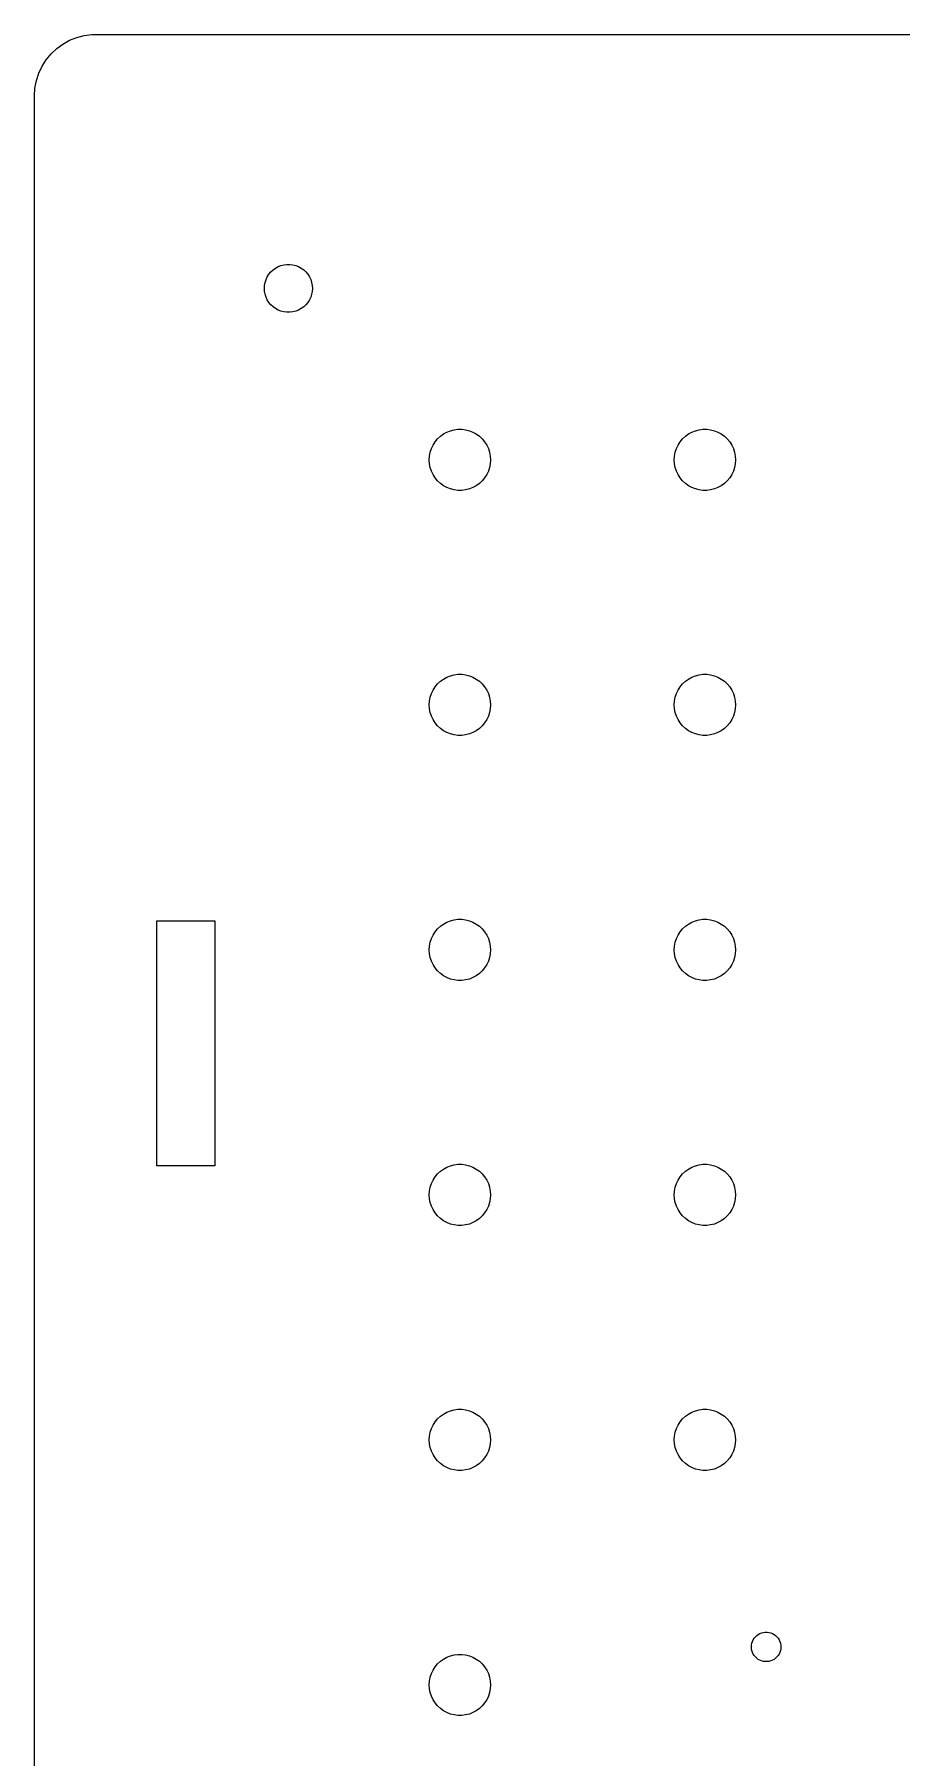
# Model space of a CAD drawing. Header units: millimetres. Extents: x -349 to 349, y -196 to 240.
# Drawn here: x -348.9 to -259, y 17.9 to 196.5 of the extents above; entities that cross this region are included whole.
import ezdxf

# ---------------------------------------------------------------- set-up
doc = ezdxf.new("R2010")
doc.units = ezdxf.units.MM
doc.layers.get('0').update_dxf_attribs({"linetype": 'CONTINUOUS', "lineweight": 0})

msp = doc.modelspace()

# ---------------------------------------------------------------- linework, layer by layer
for p, q in [((-342.55, 196.487), (-342.55, 196.5)), ((-342.55, 196.5), (342.55, 196.5)), ((-347.179, 194.497), (-346.598, 195.043)), ((-346.598, 195.043), (-345.953, 195.511)), ((-345.953, 195.511), (-345.254, 195.896)), ((-345.254, 195.896), (-344.512, 196.189)), ((-344.512, 196.189), (-343.74, 196.388)), ((-343.74, 196.388), (-342.949, 196.487)), ((-342.949, 196.487), (-342.55, 196.487)), ((-348.454, 192.488), (-348.115, 193.209)), ((-348.115, 193.209), (-347.687, 193.882)), ((-347.687, 193.882), (-347.179, 194.497)), ((-348.85, 190.946), (-348.701, 191.729)), ((-348.701, 191.729), (-348.454, 192.488)), ((-348.9, 190.15), (-348.85, 190.946)), ((-348.9, -190.15), (-348.9, 190.15)), ((-324.761, 171.379), (-324.594, 171.643)), ((-324.594, 171.643), (-324.395, 171.884)), ((-324.395, 171.884), (-324.167, 172.098)), ((-324.167, 172.098), (-323.914, 172.282)), ((-323.914, 172.282), (-323.64, 172.432)), ((-323.64, 172.432), (-323.349, 172.547)), ((-323.349, 172.547), (-323.046, 172.625)), ((-323.046, 172.625), (-322.736, 172.664)), ((-322.736, 172.664), (-322.424, 172.664)), ((-322.424, 172.664), (-322.114, 172.625)), ((-322.114, 172.625), (-321.811, 172.547)), ((-321.811, 172.547), (-321.52, 172.432)), ((-321.52, 172.432), (-321.246, 172.282)), ((-321.246, 172.282), (-320.993, 172.098)), ((-320.993, 172.098), (-320.765, 171.884)), ((-320.765, 171.884), (-320.566, 171.643)), ((-320.566, 171.643), (-320.399, 171.379)), ((-325.069, 170.18), (-325.05, 170.492)), ((-325.05, 169.868), (-325.069, 170.18)), ((-325.05, 170.492), (-324.991, 170.799)), ((-324.991, 169.561), (-325.05, 169.868)), ((-324.991, 170.799), (-324.894, 171.096)), ((-324.894, 171.096), (-324.761, 171.379)), ((-320.399, 171.379), (-320.266, 171.096)), ((-320.266, 171.096), (-320.169, 170.799)), ((-320.169, 170.799), (-320.11, 170.492)), ((-320.11, 169.868), (-320.169, 169.561)), ((-320.11, 170.492), (-320.091, 170.18)), ((-320.091, 170.18), (-320.11, 169.868)), ((-324.894, 169.264), (-324.991, 169.561)), ((-324.761, 168.981), (-324.894, 169.264)), ((-324.594, 168.717), (-324.761, 168.981)), ((-324.395, 168.476), (-324.594, 168.717)), ((-324.167, 168.262), (-324.395, 168.476)), ((-323.914, 168.078), (-324.167, 168.262)), ((-323.64, 167.928), (-323.914, 168.078)), ((-323.349, 167.813), (-323.64, 167.928)), ((-321.52, 167.928), (-321.811, 167.813)), ((-321.246, 168.078), (-321.52, 167.928)), ((-320.993, 168.262), (-321.246, 168.078)), ((-320.765, 168.476), (-320.993, 168.262)), ((-320.566, 168.717), (-320.765, 168.476)), ((-320.399, 168.981), (-320.566, 168.717)), ((-320.266, 169.264), (-320.399, 168.981)), ((-320.169, 169.561), (-320.266, 169.264)), ((-323.046, 167.735), (-323.349, 167.813)), ((-322.736, 167.696), (-323.046, 167.735)), ((-322.424, 167.696), (-322.736, 167.696)), ((-322.114, 167.735), (-322.424, 167.696)), ((-321.811, 167.813), (-322.114, 167.735)), ((-306.152, 155.273), (-305.781, 155.42)), ((-305.781, 155.42), (-305.395, 155.519)), ((-305.395, 155.519), (-304.999, 155.569)), ((-304.999, 155.569), (-304.601, 155.569)), ((-304.601, 155.569), (-304.205, 155.519)), ((-304.205, 155.519), (-303.819, 155.42)), ((-303.819, 155.42), (-303.448, 155.273)), ((-280.752, 155.273), (-280.381, 155.42)), ((-280.381, 155.42), (-279.995, 155.519)), ((-279.995, 155.519), (-279.599, 155.569)), ((-279.599, 155.569), (-279.201, 155.569)), ((-279.201, 155.569), (-278.805, 155.519)), ((-278.805, 155.519), (-278.419, 155.42)), ((-278.419, 155.42), (-278.048, 155.273)), ((-307.752, 153.569), (-307.582, 153.93)), ((-307.582, 153.93), (-307.369, 154.266)), ((-307.369, 154.266), (-307.114, 154.573)), ((-307.114, 154.573), (-306.824, 154.846)), ((-306.824, 154.846), (-306.501, 155.081)), ((-306.501, 155.081), (-306.152, 155.273)), ((-303.448, 155.273), (-303.099, 155.081)), ((-303.099, 155.081), (-302.776, 154.846)), ((-302.776, 154.846), (-302.486, 154.573)), ((-302.486, 154.573), (-302.231, 154.266)), ((-302.231, 154.266), (-302.018, 153.93)), ((-302.018, 153.93), (-301.848, 153.569)), ((-282.352, 153.569), (-282.182, 153.93)), ((-282.182, 153.93), (-281.969, 154.266)), ((-281.969, 154.266), (-281.714, 154.573)), ((-281.714, 154.573), (-281.424, 154.846)), ((-281.424, 154.846), (-281.101, 155.081)), ((-281.101, 155.081), (-280.752, 155.273)), ((-278.048, 155.273), (-277.699, 155.081)), ((-277.699, 155.081), (-277.376, 154.846)), ((-277.376, 154.846), (-277.086, 154.573)), ((-277.086, 154.573), (-276.831, 154.266)), ((-276.831, 154.266), (-276.618, 153.93)), ((-276.618, 153.93), (-276.448, 153.569)), ((-307.975, 152.4), (-307.95, 152.798)), ((-307.95, 152.002), (-307.975, 152.4)), ((-307.95, 152.798), (-307.875, 153.19)), ((-307.875, 151.61), (-307.95, 152.002)), ((-307.875, 153.19), (-307.752, 153.569)), ((-301.848, 153.569), (-301.725, 153.19)), ((-301.725, 153.19), (-301.65, 152.798)), ((-301.65, 152.002), (-301.725, 151.61)), ((-301.65, 152.798), (-301.625, 152.4)), ((-301.625, 152.4), (-301.65, 152.002)), ((-282.575, 152.4), (-282.55, 152.798)), ((-282.55, 152.002), (-282.575, 152.4)), ((-282.55, 152.798), (-282.475, 153.19)), ((-282.475, 151.61), (-282.55, 152.002)), ((-282.475, 153.19), (-282.352, 153.569)), ((-276.448, 153.569), (-276.325, 153.19)), ((-276.325, 153.19), (-276.25, 152.798)), ((-276.25, 152.002), (-276.325, 151.61)), ((-276.25, 152.798), (-276.225, 152.4)), ((-276.225, 152.4), (-276.25, 152.002)), ((-307.752, 151.231), (-307.875, 151.61)), ((-307.582, 150.87), (-307.752, 151.231)), ((-307.369, 150.534), (-307.582, 150.87)), ((-307.114, 150.227), (-307.369, 150.534)), ((-306.824, 149.954), (-307.114, 150.227)), ((-302.486, 150.227), (-302.776, 149.954)), ((-302.231, 150.534), (-302.486, 150.227)), ((-302.018, 150.87), (-302.231, 150.534)), ((-301.848, 151.231), (-302.018, 150.87)), ((-301.725, 151.61), (-301.848, 151.231)), ((-282.352, 151.231), (-282.475, 151.61)), ((-282.182, 150.87), (-282.352, 151.231)), ((-281.969, 150.534), (-282.182, 150.87)), ((-281.714, 150.227), (-281.969, 150.534)), ((-281.424, 149.954), (-281.714, 150.227)), ((-277.086, 150.227), (-277.376, 149.954)), ((-276.831, 150.534), (-277.086, 150.227)), ((-276.618, 150.87), (-276.831, 150.534)), ((-276.448, 151.231), (-276.618, 150.87)), ((-276.325, 151.61), (-276.448, 151.231)), ((-306.501, 149.719), (-306.824, 149.954)), ((-306.152, 149.527), (-306.501, 149.719)), ((-305.781, 149.38), (-306.152, 149.527)), ((-305.395, 149.281), (-305.781, 149.38)), ((-304.999, 149.231), (-305.395, 149.281)), ((-304.601, 149.231), (-304.999, 149.231)), ((-304.205, 149.281), (-304.601, 149.231)), ((-303.819, 149.38), (-304.205, 149.281)), ((-303.448, 149.527), (-303.819, 149.38)), ((-303.099, 149.719), (-303.448, 149.527)), ((-302.776, 149.954), (-303.099, 149.719)), ((-281.101, 149.719), (-281.424, 149.954)), ((-280.752, 149.527), (-281.101, 149.719)), ((-280.381, 149.38), (-280.752, 149.527)), ((-279.995, 149.281), (-280.381, 149.38)), ((-279.599, 149.231), (-279.995, 149.281)), ((-279.201, 149.231), (-279.599, 149.231)), ((-278.805, 149.281), (-279.201, 149.231)), ((-278.419, 149.38), (-278.805, 149.281)), ((-278.048, 149.527), (-278.419, 149.38)), ((-277.699, 149.719), (-278.048, 149.527)), ((-277.376, 149.954), (-277.699, 149.719)), ((-307.582, 128.53), (-307.369, 128.866)), ((-307.369, 128.866), (-307.114, 129.173)), ((-307.114, 129.173), (-306.824, 129.446)), ((-306.824, 129.446), (-306.501, 129.681)), ((-306.501, 129.681), (-306.152, 129.873)), ((-306.152, 129.873), (-305.781, 130.02)), ((-305.781, 130.02), (-305.395, 130.119)), ((-305.395, 130.119), (-304.999, 130.169)), ((-304.999, 130.169), (-304.601, 130.169)), ((-304.601, 130.169), (-304.205, 130.119)), ((-304.205, 130.119), (-303.819, 130.02)), ((-303.819, 130.02), (-303.448, 129.873)), ((-303.448, 129.873), (-303.099, 129.681)), ((-303.099, 129.681), (-302.776, 129.446)), ((-302.776, 129.446), (-302.486, 129.173)), ((-302.486, 129.173), (-302.231, 128.866)), ((-302.231, 128.866), (-302.018, 128.53)), ((-282.182, 128.53), (-281.969, 128.866)), ((-281.969, 128.866), (-281.714, 129.173)), ((-281.714, 129.173), (-281.424, 129.446)), ((-281.424, 129.446), (-281.101, 129.681)), ((-281.101, 129.681), (-280.752, 129.873)), ((-280.752, 129.873), (-280.381, 130.02)), ((-280.381, 130.02), (-279.995, 130.119)), ((-279.995, 130.119), (-279.599, 130.169)), ((-279.599, 130.169), (-279.201, 130.169)), ((-279.201, 130.169), (-278.805, 130.119)), ((-278.805, 130.119), (-278.419, 130.02)), ((-278.419, 130.02), (-278.048, 129.873)), ((-278.048, 129.873), (-277.699, 129.681)), ((-277.699, 129.681), (-277.376, 129.446)), ((-277.376, 129.446), (-277.086, 129.173)), ((-277.086, 129.173), (-276.831, 128.866)), ((-276.831, 128.866), (-276.618, 128.53)), ((-307.975, 127), (-307.95, 127.398)), ((-307.95, 126.602), (-307.975, 127)), ((-307.95, 127.398), (-307.875, 127.79)), ((-307.875, 127.79), (-307.752, 128.169)), ((-307.752, 128.169), (-307.582, 128.53)), ((-302.018, 128.53), (-301.848, 128.169)), ((-301.848, 128.169), (-301.725, 127.79)), ((-301.725, 127.79), (-301.65, 127.398)), ((-301.65, 127.398), (-301.625, 127)), ((-301.625, 127), (-301.65, 126.602)), ((-282.575, 127), (-282.55, 127.398)), ((-282.55, 126.602), (-282.575, 127)), ((-282.55, 127.398), (-282.475, 127.79)), ((-282.475, 127.79), (-282.352, 128.169)), ((-282.352, 128.169), (-282.182, 128.53)), ((-276.618, 128.53), (-276.448, 128.169)), ((-276.448, 128.169), (-276.325, 127.79)), ((-276.325, 127.79), (-276.25, 127.398)), ((-276.25, 127.398), (-276.225, 127)), ((-276.225, 127), (-276.25, 126.602)), ((-307.875, 126.21), (-307.95, 126.602)), ((-307.752, 125.831), (-307.875, 126.21)), ((-307.582, 125.47), (-307.752, 125.831)), ((-307.369, 125.134), (-307.582, 125.47)), ((-307.114, 124.827), (-307.369, 125.134)), ((-302.231, 125.134), (-302.486, 124.827)), ((-302.018, 125.47), (-302.231, 125.134)), ((-301.848, 125.831), (-302.018, 125.47)), ((-301.725, 126.21), (-301.848, 125.831)), ((-301.65, 126.602), (-301.725, 126.21)), ((-282.475, 126.21), (-282.55, 126.602)), ((-282.352, 125.831), (-282.475, 126.21)), ((-282.182, 125.47), (-282.352, 125.831)), ((-281.969, 125.134), (-282.182, 125.47)), ((-281.714, 124.827), (-281.969, 125.134)), ((-276.831, 125.134), (-277.086, 124.827)), ((-276.618, 125.47), (-276.831, 125.134)), ((-276.448, 125.831), (-276.618, 125.47)), ((-276.325, 126.21), (-276.448, 125.831)), ((-276.25, 126.602), (-276.325, 126.21)), ((-306.824, 124.554), (-307.114, 124.827)), ((-306.501, 124.319), (-306.824, 124.554)), ((-306.152, 124.127), (-306.501, 124.319)), ((-305.781, 123.98), (-306.152, 124.127)), ((-305.395, 123.881), (-305.781, 123.98)), ((-304.999, 123.831), (-305.395, 123.881)), ((-304.601, 123.831), (-304.999, 123.831)), ((-304.205, 123.881), (-304.601, 123.831)), ((-303.819, 123.98), (-304.205, 123.881)), ((-303.448, 124.127), (-303.819, 123.98)), ((-303.099, 124.319), (-303.448, 124.127)), ((-302.776, 124.554), (-303.099, 124.319)), ((-302.486, 124.827), (-302.776, 124.554)), ((-281.424, 124.554), (-281.714, 124.827)), ((-281.101, 124.319), (-281.424, 124.554)), ((-280.752, 124.127), (-281.101, 124.319)), ((-280.381, 123.98), (-280.752, 124.127)), ((-279.995, 123.881), (-280.381, 123.98)), ((-279.599, 123.831), (-279.995, 123.881)), ((-279.201, 123.831), (-279.599, 123.831)), ((-278.805, 123.881), (-279.201, 123.831)), ((-278.419, 123.98), (-278.805, 123.881)), ((-278.048, 124.127), (-278.419, 123.98)), ((-277.699, 124.319), (-278.048, 124.127)), ((-277.376, 124.554), (-277.699, 124.319)), ((-277.086, 124.827), (-277.376, 124.554)), ((-336.2, 79.2), (-336.2, 104.6)), ((-336.2, 104.6), (-330.2, 104.6)), ((-330.2, 104.6), (-330.2, 79.2)), ((-307.369, 103.466), (-307.114, 103.773)), ((-307.114, 103.773), (-306.824, 104.046)), ((-306.824, 104.046), (-306.501, 104.281)), ((-306.501, 104.281), (-306.152, 104.473)), ((-306.152, 104.473), (-305.781, 104.62)), ((-305.781, 104.62), (-305.395, 104.719)), ((-305.395, 104.719), (-304.999, 104.769)), ((-304.999, 104.769), (-304.601, 104.769)), ((-304.601, 104.769), (-304.205, 104.719)), ((-304.205, 104.719), (-303.819, 104.62)), ((-303.819, 104.62), (-303.448, 104.473)), ((-303.448, 104.473), (-303.099, 104.281)), ((-303.099, 104.281), (-302.776, 104.046)), ((-302.776, 104.046), (-302.486, 103.773)), ((-302.486, 103.773), (-302.231, 103.466)), ((-281.969, 103.466), (-281.714, 103.773)), ((-281.714, 103.773), (-281.424, 104.046)), ((-281.424, 104.046), (-281.101, 104.281)), ((-281.101, 104.281), (-280.752, 104.473)), ((-280.752, 104.473), (-280.381, 104.62)), ((-280.381, 104.62), (-279.995, 104.719)), ((-279.995, 104.719), (-279.599, 104.769)), ((-279.599, 104.769), (-279.201, 104.769)), ((-279.201, 104.769), (-278.805, 104.719)), ((-278.805, 104.719), (-278.419, 104.62)), ((-278.419, 104.62), (-278.048, 104.473)), ((-278.048, 104.473), (-277.699, 104.281)), ((-277.699, 104.281), (-277.376, 104.046)), ((-277.376, 104.046), (-277.086, 103.773)), ((-277.086, 103.773), (-276.831, 103.466)), ((-307.975, 101.6), (-307.95, 101.998)), ((-307.95, 101.998), (-307.875, 102.39)), ((-307.875, 102.39), (-307.752, 102.769)), ((-307.752, 102.769), (-307.582, 103.13)), ((-307.582, 103.13), (-307.369, 103.466)), ((-302.231, 103.466), (-302.018, 103.13)), ((-302.018, 103.13), (-301.848, 102.769)), ((-301.848, 102.769), (-301.725, 102.39)), ((-301.725, 102.39), (-301.65, 101.998)), ((-301.65, 101.998), (-301.625, 101.6)), ((-282.575, 101.6), (-282.55, 101.998)), ((-282.55, 101.998), (-282.475, 102.39)), ((-282.475, 102.39), (-282.352, 102.769)), ((-282.352, 102.769), (-282.182, 103.13)), ((-282.182, 103.13), (-281.969, 103.466)), ((-276.831, 103.466), (-276.618, 103.13)), ((-276.618, 103.13), (-276.448, 102.769)), ((-276.448, 102.769), (-276.325, 102.39)), ((-276.325, 102.39), (-276.25, 101.998)), ((-276.25, 101.998), (-276.225, 101.6)), ((-307.95, 101.202), (-307.975, 101.6)), ((-307.875, 100.81), (-307.95, 101.202)), ((-307.752, 100.431), (-307.875, 100.81)), ((-307.582, 100.07), (-307.752, 100.431)), ((-307.369, 99.734), (-307.582, 100.07)), ((-302.018, 100.07), (-302.231, 99.734)), ((-301.848, 100.431), (-302.018, 100.07)), ((-301.725, 100.81), (-301.848, 100.431)), ((-301.65, 101.202), (-301.725, 100.81)), ((-301.625, 101.6), (-301.65, 101.202)), ((-282.55, 101.202), (-282.575, 101.6)), ((-282.475, 100.81), (-282.55, 101.202)), ((-282.352, 100.431), (-282.475, 100.81)), ((-282.182, 100.07), (-282.352, 100.431)), ((-281.969, 99.734), (-282.182, 100.07)), ((-276.618, 100.07), (-276.831, 99.734)), ((-276.448, 100.431), (-276.618, 100.07)), ((-276.325, 100.81), (-276.448, 100.431)), ((-276.25, 101.202), (-276.325, 100.81)), ((-276.225, 101.6), (-276.25, 101.202)), ((-307.114, 99.427), (-307.369, 99.734)), ((-306.824, 99.154), (-307.114, 99.427)), ((-306.501, 98.919), (-306.824, 99.154)), ((-306.152, 98.727), (-306.501, 98.919)), ((-305.781, 98.58), (-306.152, 98.727)), ((-305.395, 98.481), (-305.781, 98.58)), ((-304.999, 98.431), (-305.395, 98.481)), ((-304.601, 98.431), (-304.999, 98.431)), ((-304.205, 98.481), (-304.601, 98.431)), ((-303.819, 98.58), (-304.205, 98.481)), ((-303.448, 98.727), (-303.819, 98.58)), ((-303.099, 98.919), (-303.448, 98.727)), ((-302.776, 99.154), (-303.099, 98.919)), ((-302.486, 99.427), (-302.776, 99.154)), ((-302.231, 99.734), (-302.486, 99.427)), ((-281.714, 99.427), (-281.969, 99.734)), ((-281.424, 99.154), (-281.714, 99.427)), ((-281.101, 98.919), (-281.424, 99.154)), ((-280.752, 98.727), (-281.101, 98.919)), ((-280.381, 98.58), (-280.752, 98.727)), ((-279.995, 98.481), (-280.381, 98.58)), ((-279.599, 98.431), (-279.995, 98.481)), ((-279.201, 98.431), (-279.599, 98.431)), ((-278.805, 98.481), (-279.201, 98.431)), ((-278.419, 98.58), (-278.805, 98.481)), ((-278.048, 98.727), (-278.419, 98.58)), ((-277.699, 98.919), (-278.048, 98.727)), ((-277.376, 99.154), (-277.699, 98.919)), ((-277.086, 99.427), (-277.376, 99.154)), ((-276.831, 99.734), (-277.086, 99.427)), ((-330.2, 79.2), (-336.2, 79.2)), ((-307.114, 78.373), (-306.824, 78.646)), ((-306.824, 78.646), (-306.501, 78.881)), ((-306.501, 78.881), (-306.152, 79.073)), ((-306.152, 79.073), (-305.781, 79.22)), ((-305.781, 79.22), (-305.395, 79.319)), ((-305.395, 79.319), (-304.999, 79.369)), ((-304.999, 79.369), (-304.601, 79.369)), ((-304.601, 79.369), (-304.205, 79.319)), ((-304.205, 79.319), (-303.819, 79.22)), ((-303.819, 79.22), (-303.448, 79.073)), ((-303.448, 79.073), (-303.099, 78.881)), ((-303.099, 78.881), (-302.776, 78.646)), ((-302.776, 78.646), (-302.486, 78.373)), ((-281.714, 78.373), (-281.424, 78.646)), ((-281.424, 78.646), (-281.101, 78.881)), ((-281.101, 78.881), (-280.752, 79.073)), ((-280.752, 79.073), (-280.381, 79.22)), ((-280.381, 79.22), (-279.995, 79.319)), ((-279.995, 79.319), (-279.599, 79.369)), ((-279.599, 79.369), (-279.201, 79.369)), ((-279.201, 79.369), (-278.805, 79.319)), ((-278.805, 79.319), (-278.419, 79.22)), ((-278.419, 79.22), (-278.048, 79.073)), ((-278.048, 79.073), (-277.699, 78.881)), ((-277.699, 78.881), (-277.376, 78.646)), ((-277.376, 78.646), (-277.086, 78.373)), ((-307.95, 76.598), (-307.875, 76.99)), ((-307.875, 76.99), (-307.752, 77.369)), ((-307.752, 77.369), (-307.582, 77.73)), ((-307.582, 77.73), (-307.369, 78.066)), ((-307.369, 78.066), (-307.114, 78.373)), ((-302.486, 78.373), (-302.231, 78.066)), ((-302.231, 78.066), (-302.018, 77.73)), ((-302.018, 77.73), (-301.848, 77.369)), ((-301.848, 77.369), (-301.725, 76.99)), ((-301.725, 76.99), (-301.65, 76.598)), ((-282.55, 76.598), (-282.475, 76.99)), ((-282.475, 76.99), (-282.352, 77.369)), ((-282.352, 77.369), (-282.182, 77.73)), ((-282.182, 77.73), (-281.969, 78.066)), ((-281.969, 78.066), (-281.714, 78.373)), ((-277.086, 78.373), (-276.831, 78.066)), ((-276.831, 78.066), (-276.618, 77.73)), ((-276.618, 77.73), (-276.448, 77.369)), ((-276.448, 77.369), (-276.325, 76.99)), ((-276.325, 76.99), (-276.25, 76.598)), ((-307.975, 76.2), (-307.95, 76.598)), ((-307.95, 75.802), (-307.975, 76.2)), ((-307.875, 75.41), (-307.95, 75.802)), ((-307.752, 75.031), (-307.875, 75.41)), ((-307.582, 74.67), (-307.752, 75.031)), ((-301.848, 75.031), (-302.018, 74.67)), ((-301.725, 75.41), (-301.848, 75.031)), ((-301.65, 75.802), (-301.725, 75.41)), ((-301.65, 76.598), (-301.625, 76.2)), ((-301.625, 76.2), (-301.65, 75.802)), ((-282.575, 76.2), (-282.55, 76.598)), ((-282.55, 75.802), (-282.575, 76.2)), ((-282.475, 75.41), (-282.55, 75.802)), ((-282.352, 75.031), (-282.475, 75.41)), ((-282.182, 74.67), (-282.352, 75.031)), ((-276.448, 75.031), (-276.618, 74.67)), ((-276.325, 75.41), (-276.448, 75.031)), ((-276.25, 75.802), (-276.325, 75.41)), ((-276.25, 76.598), (-276.225, 76.2)), ((-276.225, 76.2), (-276.25, 75.802)), ((-307.369, 74.334), (-307.582, 74.67)), ((-307.114, 74.027), (-307.369, 74.334)), ((-306.824, 73.754), (-307.114, 74.027)), ((-306.501, 73.519), (-306.824, 73.754)), ((-306.152, 73.327), (-306.501, 73.519)), ((-305.781, 73.18), (-306.152, 73.327)), ((-303.448, 73.327), (-303.819, 73.18)), ((-303.099, 73.519), (-303.448, 73.327)), ((-302.776, 73.754), (-303.099, 73.519)), ((-302.486, 74.027), (-302.776, 73.754)), ((-302.231, 74.334), (-302.486, 74.027)), ((-302.018, 74.67), (-302.231, 74.334)), ((-281.969, 74.334), (-282.182, 74.67)), ((-281.714, 74.027), (-281.969, 74.334)), ((-281.424, 73.754), (-281.714, 74.027)), ((-281.101, 73.519), (-281.424, 73.754)), ((-280.752, 73.327), (-281.101, 73.519)), ((-280.381, 73.18), (-280.752, 73.327)), ((-278.048, 73.327), (-278.419, 73.18)), ((-277.699, 73.519), (-278.048, 73.327)), ((-277.376, 73.754), (-277.699, 73.519)), ((-277.086, 74.027), (-277.376, 73.754)), ((-276.831, 74.334), (-277.086, 74.027)), ((-276.618, 74.67), (-276.831, 74.334)), ((-305.395, 73.081), (-305.781, 73.18)), ((-304.999, 73.031), (-305.395, 73.081)), ((-304.601, 73.031), (-304.999, 73.031)), ((-304.205, 73.081), (-304.601, 73.031)), ((-303.819, 73.18), (-304.205, 73.081)), ((-279.995, 73.081), (-280.381, 73.18)), ((-279.599, 73.031), (-279.995, 73.081)), ((-279.201, 73.031), (-279.599, 73.031)), ((-278.805, 73.081), (-279.201, 73.031)), ((-278.419, 73.18), (-278.805, 73.081)), ((-306.501, 53.481), (-306.152, 53.673)), ((-306.152, 53.673), (-305.781, 53.82)), ((-305.781, 53.82), (-305.395, 53.919)), ((-305.395, 53.919), (-304.999, 53.969)), ((-304.999, 53.969), (-304.601, 53.969)), ((-304.601, 53.969), (-304.205, 53.919)), ((-304.205, 53.919), (-303.819, 53.82)), ((-303.819, 53.82), (-303.448, 53.673)), ((-303.448, 53.673), (-303.099, 53.481)), ((-281.101, 53.481), (-280.752, 53.673)), ((-280.752, 53.673), (-280.381, 53.82)), ((-280.381, 53.82), (-279.995, 53.919)), ((-279.995, 53.919), (-279.599, 53.969)), ((-279.599, 53.969), (-279.201, 53.969)), ((-279.201, 53.969), (-278.805, 53.919)), ((-278.805, 53.919), (-278.419, 53.82)), ((-278.419, 53.82), (-278.048, 53.673)), ((-278.048, 53.673), (-277.699, 53.481)), ((-307.875, 51.59), (-307.752, 51.969)), ((-307.752, 51.969), (-307.582, 52.33)), ((-307.582, 52.33), (-307.369, 52.666)), ((-307.369, 52.666), (-307.114, 52.973)), ((-307.114, 52.973), (-306.824, 53.246)), ((-306.824, 53.246), (-306.501, 53.481)), ((-303.099, 53.481), (-302.776, 53.246)), ((-302.776, 53.246), (-302.486, 52.973)), ((-302.486, 52.973), (-302.231, 52.666)), ((-302.231, 52.666), (-302.018, 52.33)), ((-302.018, 52.33), (-301.848, 51.969)), ((-301.848, 51.969), (-301.725, 51.59)), ((-282.475, 51.59), (-282.352, 51.969)), ((-282.352, 51.969), (-282.182, 52.33)), ((-282.182, 52.33), (-281.969, 52.666)), ((-281.969, 52.666), (-281.714, 52.973)), ((-281.714, 52.973), (-281.424, 53.246)), ((-281.424, 53.246), (-281.101, 53.481)), ((-277.699, 53.481), (-277.376, 53.246)), ((-277.376, 53.246), (-277.086, 52.973)), ((-277.086, 52.973), (-276.831, 52.666)), ((-276.831, 52.666), (-276.618, 52.33)), ((-276.618, 52.33), (-276.448, 51.969)), ((-276.448, 51.969), (-276.325, 51.59)), ((-307.975, 50.8), (-307.95, 51.198)), ((-307.95, 50.402), (-307.975, 50.8)), ((-307.95, 51.198), (-307.875, 51.59)), ((-307.875, 50.01), (-307.95, 50.402)), ((-301.725, 51.59), (-301.65, 51.198)), ((-301.65, 50.402), (-301.725, 50.01)), ((-301.65, 51.198), (-301.625, 50.8)), ((-301.625, 50.8), (-301.65, 50.402)), ((-282.575, 50.8), (-282.55, 51.198)), ((-282.55, 50.402), (-282.575, 50.8)), ((-282.55, 51.198), (-282.475, 51.59)), ((-282.475, 50.01), (-282.55, 50.402)), ((-276.325, 51.59), (-276.25, 51.198)), ((-276.25, 50.402), (-276.325, 50.01)), ((-276.25, 51.198), (-276.225, 50.8)), ((-276.225, 50.8), (-276.25, 50.402)), ((-307.752, 49.631), (-307.875, 50.01)), ((-307.582, 49.27), (-307.752, 49.631)), ((-307.369, 48.934), (-307.582, 49.27)), ((-307.114, 48.627), (-307.369, 48.934)), ((-306.824, 48.354), (-307.114, 48.627)), ((-306.501, 48.119), (-306.824, 48.354)), ((-302.776, 48.354), (-303.099, 48.119)), ((-302.486, 48.627), (-302.776, 48.354)), ((-302.231, 48.934), (-302.486, 48.627)), ((-302.018, 49.27), (-302.231, 48.934)), ((-301.848, 49.631), (-302.018, 49.27)), ((-301.725, 50.01), (-301.848, 49.631)), ((-282.352, 49.631), (-282.475, 50.01)), ((-282.182, 49.27), (-282.352, 49.631)), ((-281.969, 48.934), (-282.182, 49.27)), ((-281.714, 48.627), (-281.969, 48.934)), ((-281.424, 48.354), (-281.714, 48.627)), ((-281.101, 48.119), (-281.424, 48.354)), ((-277.376, 48.354), (-277.699, 48.119)), ((-277.086, 48.627), (-277.376, 48.354)), ((-276.831, 48.934), (-277.086, 48.627)), ((-276.618, 49.27), (-276.831, 48.934)), ((-276.448, 49.631), (-276.618, 49.27)), ((-276.325, 50.01), (-276.448, 49.631)), ((-306.152, 47.927), (-306.501, 48.119)), ((-305.781, 47.78), (-306.152, 47.927)), ((-305.395, 47.681), (-305.781, 47.78)), ((-304.999, 47.631), (-305.395, 47.681)), ((-304.601, 47.631), (-304.999, 47.631)), ((-304.205, 47.681), (-304.601, 47.631)), ((-303.819, 47.78), (-304.205, 47.681)), ((-303.448, 47.927), (-303.819, 47.78)), ((-303.099, 48.119), (-303.448, 47.927)), ((-280.752, 47.927), (-281.101, 48.119)), ((-280.381, 47.78), (-280.752, 47.927)), ((-279.995, 47.681), (-280.381, 47.78)), ((-279.599, 47.631), (-279.995, 47.681)), ((-279.201, 47.631), (-279.599, 47.631)), ((-278.805, 47.681), (-279.201, 47.631)), ((-278.419, 47.78), (-278.805, 47.681)), ((-278.048, 47.927), (-278.419, 47.78)), ((-277.699, 48.119), (-278.048, 47.927)), ((-274.283, 30.233), (-274.161, 30.38)), ((-274.161, 30.38), (-274.021, 30.511)), ((-274.021, 30.511), (-273.867, 30.624)), ((-273.867, 30.624), (-273.699, 30.716)), ((-273.699, 30.716), (-273.521, 30.786)), ((-273.521, 30.786), (-273.336, 30.834)), ((-273.336, 30.834), (-273.146, 30.858)), ((-273.146, 30.858), (-272.954, 30.858)), ((-272.954, 30.858), (-272.764, 30.834)), ((-272.764, 30.834), (-272.579, 30.786)), ((-272.579, 30.786), (-272.401, 30.716)), ((-272.401, 30.716), (-272.233, 30.624)), ((-272.233, 30.624), (-272.079, 30.511)), ((-272.079, 30.511), (-271.939, 30.38)), ((-271.939, 30.38), (-271.817, 30.233)), ((-274.574, 29.337), (-274.562, 29.528)), ((-274.562, 29.146), (-274.574, 29.337)), ((-274.562, 29.528), (-274.526, 29.716)), ((-274.526, 28.958), (-274.562, 29.146)), ((-274.526, 29.716), (-274.467, 29.898)), ((-274.467, 28.776), (-274.526, 28.958)), ((-274.467, 29.898), (-274.385, 30.071)), ((-274.385, 28.603), (-274.467, 28.776)), ((-274.385, 30.071), (-274.283, 30.233)), ((-274.283, 28.441), (-274.385, 28.603)), ((-271.817, 30.233), (-271.715, 30.071)), ((-271.715, 28.603), (-271.817, 28.441)), ((-271.715, 30.071), (-271.633, 29.898)), ((-271.633, 28.776), (-271.715, 28.603)), ((-271.633, 29.898), (-271.574, 29.716)), ((-271.574, 28.958), (-271.633, 28.776)), ((-271.574, 29.716), (-271.538, 29.528)), ((-271.538, 29.146), (-271.574, 28.958)), ((-271.538, 29.528), (-271.526, 29.337)), ((-271.526, 29.337), (-271.538, 29.146)), ((-307.752, 26.569), (-307.582, 26.93)), ((-307.582, 26.93), (-307.369, 27.266)), ((-307.369, 27.266), (-307.114, 27.573)), ((-307.114, 27.573), (-306.824, 27.846)), ((-306.824, 27.846), (-306.501, 28.081)), ((-306.501, 28.081), (-306.152, 28.273)), ((-306.152, 28.273), (-305.781, 28.42)), ((-305.781, 28.42), (-305.395, 28.519)), ((-305.395, 28.519), (-304.999, 28.569)), ((-304.999, 28.569), (-304.601, 28.569)), ((-304.601, 28.569), (-304.205, 28.519)), ((-304.205, 28.519), (-303.819, 28.42)), ((-303.819, 28.42), (-303.448, 28.273)), ((-303.448, 28.273), (-303.099, 28.081)), ((-303.099, 28.081), (-302.776, 27.846)), ((-302.776, 27.846), (-302.486, 27.573)), ((-302.486, 27.573), (-302.231, 27.266)), ((-302.231, 27.266), (-302.018, 26.93)), ((-302.018, 26.93), (-301.848, 26.569)), ((-274.161, 28.294), (-274.283, 28.441)), ((-274.021, 28.163), (-274.161, 28.294)), ((-273.867, 28.05), (-274.021, 28.163)), ((-273.699, 27.958), (-273.867, 28.05)), ((-273.521, 27.888), (-273.699, 27.958)), ((-273.336, 27.84), (-273.521, 27.888)), ((-273.146, 27.816), (-273.336, 27.84)), ((-272.954, 27.816), (-273.146, 27.816)), ((-272.764, 27.84), (-272.954, 27.816)), ((-272.579, 27.888), (-272.764, 27.84)), ((-272.401, 27.958), (-272.579, 27.888)), ((-272.233, 28.05), (-272.401, 27.958)), ((-272.079, 28.163), (-272.233, 28.05)), ((-271.939, 28.294), (-272.079, 28.163)), ((-271.817, 28.441), (-271.939, 28.294)), ((-307.975, 25.4), (-307.95, 25.798)), ((-307.95, 25.002), (-307.975, 25.4)), ((-307.95, 25.798), (-307.875, 26.19)), ((-307.875, 26.19), (-307.752, 26.569)), ((-301.848, 26.569), (-301.725, 26.19)), ((-301.725, 26.19), (-301.65, 25.798)), ((-301.65, 25.798), (-301.625, 25.4)), ((-301.625, 25.4), (-301.65, 25.002)), ((-307.875, 24.61), (-307.95, 25.002)), ((-307.752, 24.231), (-307.875, 24.61)), ((-307.582, 23.87), (-307.752, 24.231)), ((-307.369, 23.534), (-307.582, 23.87)), ((-307.114, 23.227), (-307.369, 23.534)), ((-306.824, 22.954), (-307.114, 23.227)), ((-302.486, 23.227), (-302.776, 22.954)), ((-302.231, 23.534), (-302.486, 23.227)), ((-302.018, 23.87), (-302.231, 23.534)), ((-301.848, 24.231), (-302.018, 23.87)), ((-301.725, 24.61), (-301.848, 24.231)), ((-301.65, 25.002), (-301.725, 24.61)), ((-306.501, 22.719), (-306.824, 22.954)), ((-306.152, 22.527), (-306.501, 22.719)), ((-305.781, 22.38), (-306.152, 22.527)), ((-305.395, 22.281), (-305.781, 22.38)), ((-304.999, 22.231), (-305.395, 22.281)), ((-304.601, 22.231), (-304.999, 22.231)), ((-304.205, 22.281), (-304.601, 22.231)), ((-303.819, 22.38), (-304.205, 22.281)), ((-303.448, 22.527), (-303.819, 22.38)), ((-303.099, 22.719), (-303.448, 22.527)), ((-302.776, 22.954), (-303.099, 22.719))]:
    msp.add_line(p, q)

doc.saveas('drawing.dxf')
